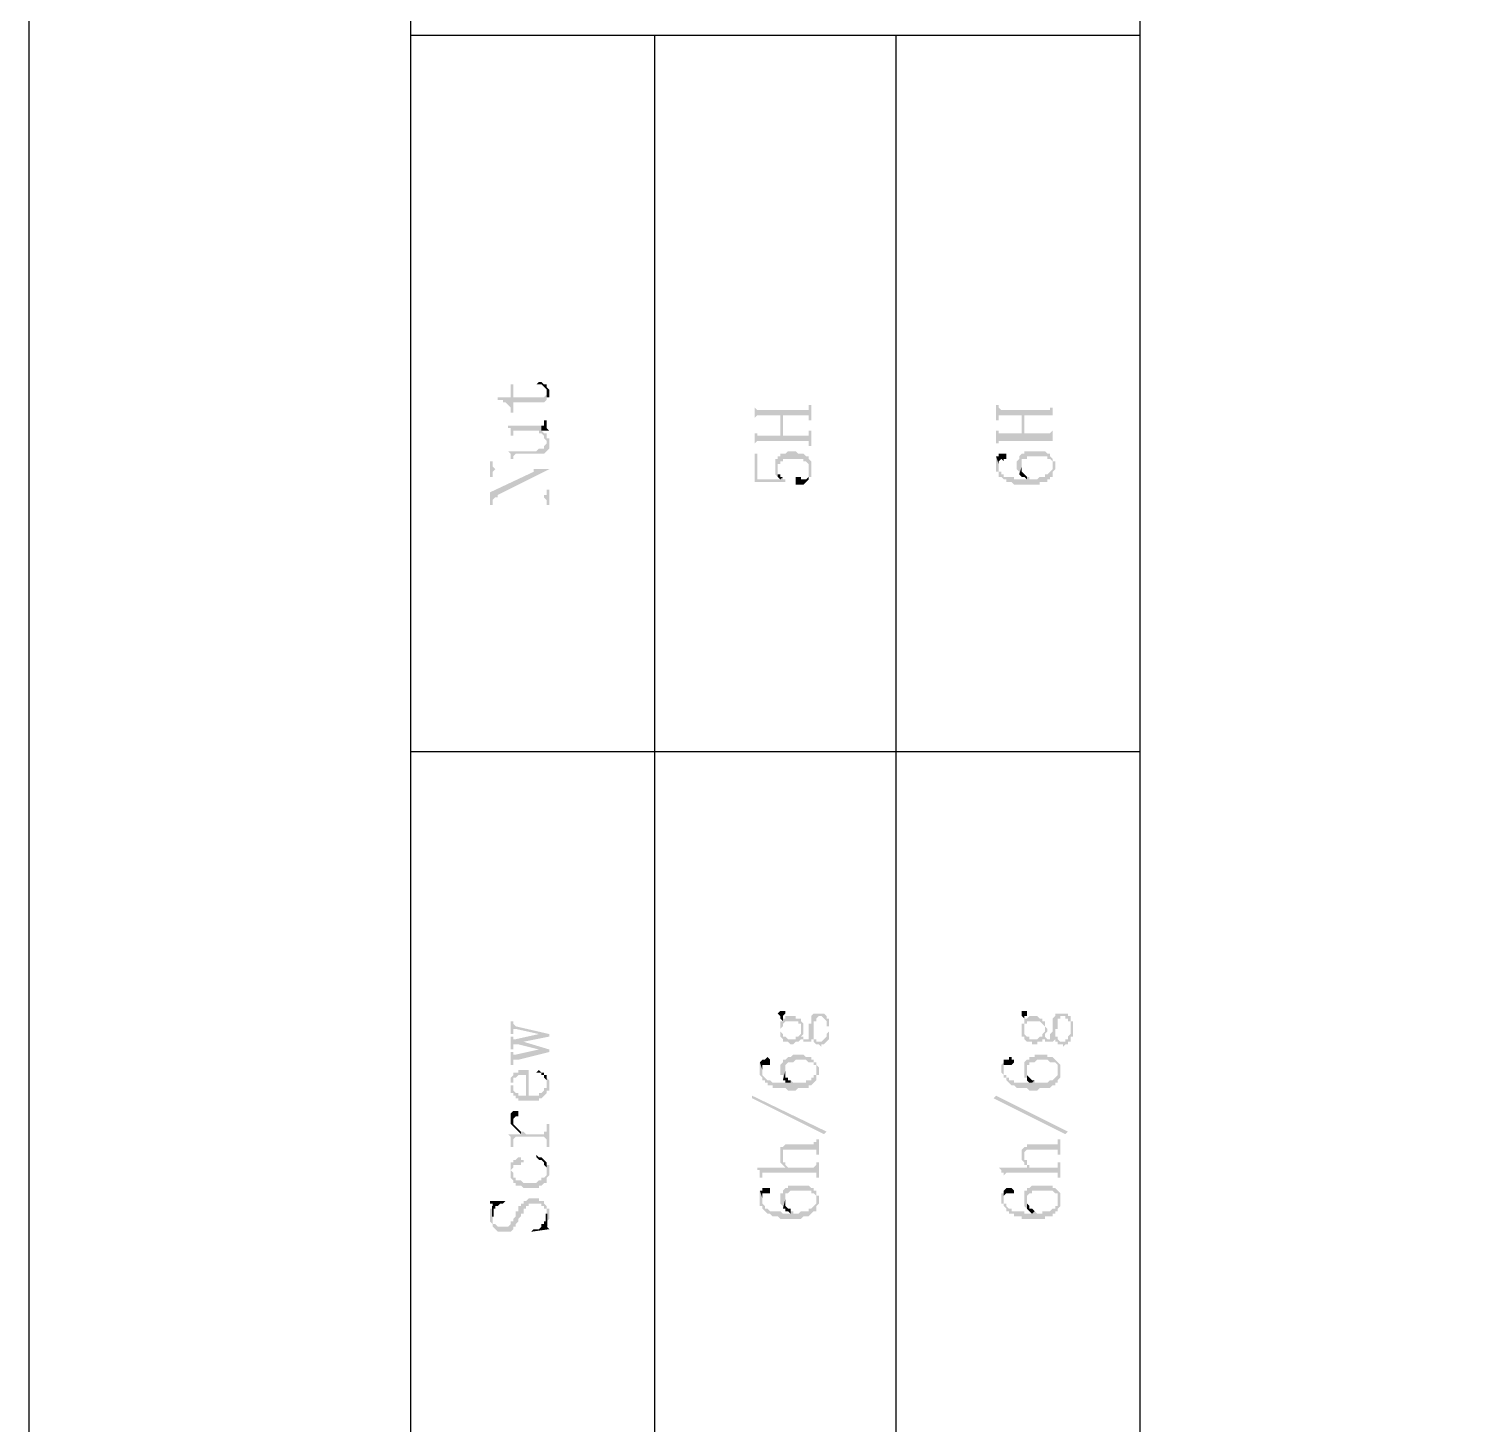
# Model space of a CAD drawing. Header units: millimetres. Extents: x 1233 to 2351, y 1180 to 1535.
# Drawn here: x 1931.4 to 1956.73, y 1398.78 to 1423.31 of the extents above; entities that cross this region are included whole.
import ezdxf

# ---------------------------------------------------------------- set-up
doc = ezdxf.new("R2010")
doc.units = ezdxf.units.MM

msp = doc.modelspace()

# ---------------------------------------------------------------- hatches: boundary and pattern name
at = {"transparency": 33554559}
for points in [[(1939.6391, 1416.831), (1939.6391, 1416.78587), (1939.72937, 1416.78587), (1939.72937, 1416.74074), (1939.7745, 1416.74074), (1939.81963, 1416.69561), (1939.81963, 1416.69561), (1939.86476, 1416.65048), (1939.86476, 1416.56021), (1939.9099, 1416.56021), (1939.9099, 1416.74074), (1940.45148, 1416.74074), (1940.49661, 1416.78587), (1940.49661, 1416.92127), (1940.49661, 1416.87614), (1940.49661, 1416.87614), (1940.45148, 1416.831), (1939.9099, 1416.831), (1939.9099, 1417.05667), (1939.86476, 1417.05667), (1939.86476, 1416.831)], [(1940.31609, 1417.05667), (1940.40635, 1417.05667), (1940.45148, 1417.01153), (1940.45148, 1417.01153), (1940.49661, 1416.9664), (1940.49661, 1416.78587), (1940.49661, 1416.831), (1940.54175, 1416.831), (1940.54175, 1416.92127), (1940.54175, 1416.9664), (1940.49661, 1417.01153), (1940.49661, 1417.05667), (1940.45148, 1417.05667), (1940.40635, 1417.1018), (1940.36122, 1417.1018)], [(1944.15232, 1416.69561), (1944.15232, 1416.42482), (1944.15232, 1416.46995), (1944.15232, 1416.46995), (1944.19745, 1416.51508), (1944.60364, 1416.51508), (1944.60364, 1416.15402), (1944.64877, 1416.51508), (1945.1001, 1416.51508), (1945.1001, 1416.46995), (1945.1001, 1416.42482), (1945.14523, 1416.42482), (1945.14523, 1416.69561), (1945.1001, 1416.69561), (1945.1001, 1416.65048), (1945.1001, 1416.60534), (1944.19745, 1416.60534), (1944.15232, 1416.65048)], [(1948.39474, 1416.69561), (1948.39474, 1416.42482), (1948.43988, 1416.42482), (1948.43988, 1416.51508), (1948.84607, 1416.51508), (1948.84607, 1416.19915), (1948.8912, 1416.51508), (1949.38765, 1416.51508), (1949.38765, 1416.42482), (1949.38765, 1416.69561), (1949.38765, 1416.65048), (1949.34252, 1416.65048), (1949.34252, 1416.60534), (1948.48501, 1416.60534), (1948.43988, 1416.65048), (1948.43988, 1416.69561), (1948.43988, 1416.69561)], [(1939.81963, 1416.33455), (1939.81963, 1416.28942), (1939.86476, 1416.28942), (1939.86476, 1416.24429), (1939.86476, 1416.15402), (1939.9099, 1416.15402), (1939.9099, 1416.19915), (1939.9099, 1416.24429), (1940.36122, 1416.24429), (1940.36122, 1416.19915), (1940.40635, 1416.19915), (1940.45148, 1416.15402), (1940.45148, 1416.10889), (1940.45148, 1416.10889), (1940.49661, 1416.06376), (1940.49661, 1416.01863), (1940.49661, 1416.19915), (1940.45148, 1416.19915), (1940.40635, 1416.24429), (1940.40635, 1416.33455)], [(1940.40635, 1416.33455), (1940.40635, 1416.24429), (1940.54175, 1416.24429), (1940.49661, 1416.28942), (1940.49661, 1416.33455), (1940.49661, 1416.42482), (1940.45148, 1416.42482), (1940.45148, 1416.37968), (1940.45148, 1416.33455), (1940.45148, 1416.33455)], [(1944.15232, 1416.24429), (1944.15232, 1415.97349), (1944.15232, 1416.01863), (1944.15232, 1416.01863), (1944.19745, 1416.06376), (1945.1001, 1416.06376), (1945.1001, 1415.97349), (1945.14523, 1415.97349), (1945.14523, 1416.24429), (1945.1001, 1416.24429), (1945.1001, 1416.19915), (1945.1001, 1416.15402), (1944.64877, 1416.15402), (1944.64877, 1416.51508), (1944.60364, 1416.15402), (1944.19745, 1416.15402), (1944.19745, 1416.19915), (1944.15232, 1416.19915), (1944.15232, 1416.24429)], [(1948.39474, 1416.24429), (1948.39474, 1416.01863), (1948.43988, 1416.01863), (1948.43988, 1416.06376), (1949.38765, 1416.06376), (1949.38765, 1416.01863), (1949.38765, 1416.24429), (1949.38765, 1416.24429), (1949.34252, 1416.19915), (1948.8912, 1416.19915), (1948.8912, 1416.51508), (1948.84607, 1416.19915), (1948.43988, 1416.19915), (1948.43988, 1416.24429), (1948.43988, 1416.24429)], [(1939.81963, 1415.88323), (1939.81963, 1415.88323), (1939.86476, 1415.8381), (1939.86476, 1415.79296), (1939.86476, 1415.74783), (1939.9099, 1415.74783), (1939.9099, 1415.79296), (1939.9099, 1415.79296), (1939.95503, 1415.8381), (1940.45148, 1415.8381), (1940.49661, 1415.88323), (1940.49661, 1415.88323), (1940.54175, 1415.92836), (1940.54175, 1416.01863), (1940.54175, 1416.10889), (1940.49661, 1416.10889), (1940.49661, 1416.15402), (1940.49661, 1416.19915), (1940.49661, 1416.01863), (1940.49661, 1416.01863), (1940.45148, 1415.97349), (1940.45148, 1415.92836), (1940.36122, 1415.92836), (1940.31609, 1415.88323)], [(1944.15232, 1415.8381), (1944.15232, 1415.34164), (1944.69391, 1415.34164), (1944.69391, 1415.38678), (1944.64877, 1415.38678), (1944.64877, 1415.43191), (1944.60364, 1415.38678), (1944.19745, 1415.38678), (1944.19745, 1415.8381)], [(1944.51338, 1415.61244), (1944.51338, 1415.5673), (1944.51338, 1415.47704), (1944.51338, 1415.47704), (1944.55851, 1415.43191), (1944.55851, 1415.61244), (1944.55851, 1415.65757), (1944.60364, 1415.65757), (1944.60364, 1415.7027), (1944.64877, 1415.7027), (1944.64877, 1415.74783), (1945.00983, 1415.74783), (1945.00983, 1415.7027), (1945.05496, 1415.7027), (1945.1001, 1415.65757), (1945.1001, 1415.61244), (1945.1001, 1415.43191), (1945.14523, 1415.43191), (1945.14523, 1415.52217), (1945.14523, 1415.61244), (1945.14523, 1415.7027), (1945.14523, 1415.7027), (1945.1001, 1415.74783), (1945.1001, 1415.79296), (1945.05496, 1415.79296), (1945.00983, 1415.8381), (1944.91957, 1415.8381), (1944.87444, 1415.88323), (1944.73904, 1415.88323), (1944.69391, 1415.8381), (1944.60364, 1415.8381), (1944.60364, 1415.79296), (1944.55851, 1415.79296), (1944.55851, 1415.74783), (1944.51338, 1415.74783), (1944.51338, 1415.65757), (1944.51338, 1415.65757)], [(1948.39474, 1415.79296), (1948.43988, 1415.65757), (1948.43988, 1415.7027), (1948.43988, 1415.7027), (1948.48501, 1415.74783), (1948.48501, 1415.74783), (1948.53014, 1415.7027), (1948.53014, 1415.74783), (1948.57527, 1415.74783), (1948.57527, 1415.79296), (1948.57527, 1415.8381), (1948.43988, 1415.8381), (1948.43988, 1415.79296)], [(1948.39474, 1415.65757), (1948.39474, 1415.5673), (1948.39474, 1415.52217), (1948.43988, 1415.52217), (1948.43988, 1415.43191), (1948.48501, 1415.43191), (1948.53014, 1415.38678), (1948.57527, 1415.38678), (1948.57527, 1415.34164), (1948.66554, 1415.34164), (1948.71067, 1415.29651), (1949.16199, 1415.29651), (1949.16199, 1415.34164), (1949.29739, 1415.34164), (1949.29739, 1415.38678), (1949.34252, 1415.38678), (1949.34252, 1415.43191), (1949.38765, 1415.43191), (1949.38765, 1415.61244), (1949.38765, 1415.5673), (1949.38765, 1415.5673), (1949.34252, 1415.52217), (1949.34252, 1415.52217), (1949.29739, 1415.47704), (1949.25226, 1415.47704), (1949.25226, 1415.43191), (1949.16199, 1415.43191), (1949.11686, 1415.38678), (1948.98146, 1415.38678), (1948.98146, 1415.43191), (1948.93633, 1415.43191), (1948.93633, 1415.38678), (1948.71067, 1415.38678), (1948.71067, 1415.43191), (1948.53014, 1415.43191), (1948.53014, 1415.47704), (1948.48501, 1415.47704), (1948.48501, 1415.52217), (1948.43988, 1415.52217), (1948.43988, 1415.61244), (1948.43988, 1415.65757), (1948.39474, 1415.79296), (1948.39474, 1415.7027), (1948.39474, 1415.7027)], [(1948.7558, 1415.61244), (1948.7558, 1415.5673), (1948.7558, 1415.5673), (1948.80093, 1415.52217), (1948.80093, 1415.47704), (1948.80093, 1415.47704), (1948.84607, 1415.61244), (1948.84607, 1415.65757), (1948.84607, 1415.74783), (1948.93633, 1415.74783), (1948.93633, 1415.79296), (1949.29739, 1415.79296), (1949.29739, 1415.74783), (1949.34252, 1415.74783), (1949.38765, 1415.7027), (1949.38765, 1415.65757), (1949.38765, 1415.47704), (1949.38765, 1415.52217), (1949.43278, 1415.5673), (1949.43278, 1415.61244), (1949.43278, 1415.7027), (1949.38765, 1415.7027), (1949.38765, 1415.74783), (1949.38765, 1415.74783), (1949.34252, 1415.79296), (1949.34252, 1415.8381), (1949.29739, 1415.8381), (1949.25226, 1415.88323), (1948.8912, 1415.88323), (1948.8912, 1415.8381), (1948.84607, 1415.8381), (1948.80093, 1415.79296), (1948.80093, 1415.74783), (1948.7558, 1415.7027), (1948.7558, 1415.65757)], [(1939.50371, 1415.7027), (1939.50371, 1415.43191), (1939.54884, 1415.43191), (1939.54884, 1415.52217), (1939.54884, 1415.52217), (1939.59397, 1415.5673), (1940.27095, 1415.5673), (1940.27095, 1415.52217), (1940.54175, 1415.5673), (1939.59397, 1415.5673), (1939.54884, 1415.61244), (1939.54884, 1415.7027)], [(1939.50371, 1415.16111), (1939.50371, 1414.93545), (1939.54884, 1414.93545), (1939.54884, 1415.02572), (1939.54884, 1415.02572), (1939.59397, 1415.07085), (1939.6391, 1415.11598), (1940.54175, 1415.5673), (1940.27095, 1415.52217)], [(1944.55851, 1415.43191), (1944.55851, 1415.43191), (1944.60364, 1415.38678), (1944.60364, 1415.38678), (1944.64877, 1415.43191), (1944.60364, 1415.43191), (1944.60364, 1415.47704), (1944.55851, 1415.47704), (1944.55851, 1415.5673), (1944.55851, 1415.5673)], [(1944.87444, 1415.34164), (1944.87444, 1415.29651), (1945.00983, 1415.29651), (1945.05496, 1415.34164), (1945.05496, 1415.34164), (1945.1001, 1415.38678), (1945.1001, 1415.5673), (1945.1001, 1415.52217), (1945.1001, 1415.43191), (1945.1001, 1415.43191), (1945.05496, 1415.38678), (1944.9647, 1415.38678), (1944.9647, 1415.43191), (1944.87444, 1415.43191), (1944.87444, 1415.38678)], [(1948.80093, 1415.47704), (1948.84607, 1415.43191), (1948.8912, 1415.43191), (1948.93633, 1415.38678), (1948.93633, 1415.43191), (1948.93633, 1415.43191), (1948.8912, 1415.47704), (1948.8912, 1415.47704), (1948.84607, 1415.52217), (1948.84607, 1415.61244), (1948.84607, 1415.61244)], [(1939.59397, 1415.07085), (1940.45148, 1415.07085), (1940.49661, 1415.02572), (1940.49661, 1414.93545), (1940.54175, 1414.93545), (1940.54175, 1415.20625), (1940.49661, 1415.20625), (1940.49661, 1415.11598), (1940.45148, 1415.11598), (1940.45148, 1415.07085), (1939.6391, 1415.07085), (1939.6391, 1415.11598)], [(1944.55851, 1405.99928), (1944.55851, 1405.99928), (1944.60364, 1405.95415), (1944.60364, 1405.90902), (1944.64877, 1405.86389), (1944.64877, 1405.95415), (1944.64877, 1405.95415), (1944.69391, 1405.99928), (1944.69391, 1406.04442), (1944.60364, 1406.04442)], [(1944.60364, 1405.59309), (1944.64877, 1405.54796), (1944.64877, 1405.50283), (1944.73904, 1405.50283), (1944.78417, 1405.4577), (1944.8293, 1405.4577), (1944.87444, 1405.50283), (1944.91957, 1405.50283), (1944.9647, 1405.54796), (1945.00983, 1405.54796), (1945.00983, 1405.50283), (1945.14523, 1405.50283), (1945.14523, 1405.54796), (1945.19036, 1405.54796), (1945.19036, 1405.50283), (1945.19036, 1405.50283), (1945.23549, 1405.4577), (1945.28062, 1405.4577), (1945.32576, 1405.41256), (1945.32576, 1405.4577), (1945.37089, 1405.4577), (1945.41602, 1405.50283), (1945.41602, 1405.50283), (1945.46115, 1405.54796), (1945.46115, 1405.59309), (1945.46115, 1405.72849), (1945.46115, 1405.77362), (1945.46115, 1405.86389), (1945.46115, 1405.90902), (1945.46115, 1405.72849), (1945.46115, 1405.68336), (1945.41602, 1405.63823), (1945.41602, 1405.59309), (1945.41602, 1405.59309), (1945.37089, 1405.54796), (1945.37089, 1405.54796), (1945.32576, 1405.50283), (1945.23549, 1405.50283), (1945.23549, 1405.54796), (1945.19036, 1405.54796), (1945.19036, 1405.59309), (1945.19036, 1405.99928), (1945.14523, 1405.95415), (1945.14523, 1405.86389), (1945.14523, 1405.81875), (1945.1001, 1405.81875), (1945.1001, 1405.72849), (1945.1001, 1405.68336), (1945.1001, 1405.59309), (1945.1001, 1405.54796), (1945.00983, 1405.54796), (1945.00983, 1405.59309), (1944.9647, 1405.59309), (1944.9647, 1405.72849), (1944.9647, 1405.68336), (1944.9647, 1405.63823), (1944.9647, 1405.63823), (1944.91957, 1405.59309), (1944.87444, 1405.59309), (1944.87444, 1405.54796), (1944.73904, 1405.54796), (1944.69391, 1405.59309), (1944.64877, 1405.59309), (1944.64877, 1405.63823), (1944.64877, 1405.63823), (1944.60364, 1405.68336), (1944.60364, 1405.72849)], [(1944.60364, 1405.72849), (1944.60364, 1405.68336), (1944.60364, 1405.59309), (1944.60364, 1405.72849), (1944.60364, 1405.72849), (1944.64877, 1405.77362), (1944.64877, 1405.81875), (1944.64877, 1405.81875), (1944.69391, 1405.86389), (1944.91957, 1405.86389), (1944.91957, 1405.81875), (1944.9647, 1405.81875), (1944.9647, 1405.72849), (1944.9647, 1405.59309), (1945.00983, 1405.63823), (1945.00983, 1405.72849), (1945.00983, 1405.81875), (1945.00983, 1405.81875), (1944.9647, 1405.86389), (1944.9647, 1405.90902), (1944.87444, 1405.90902), (1944.87444, 1405.95415), (1944.69391, 1405.95415), (1944.69391, 1405.90902), (1944.64877, 1405.90902), (1944.64877, 1405.95415), (1944.64877, 1405.86389), (1944.60364, 1405.86389), (1944.60364, 1405.81875)], [(1945.19036, 1405.99928), (1945.19036, 1405.59309), (1945.19036, 1405.63823), (1945.19036, 1405.72849), (1945.19036, 1405.77362), (1945.19036, 1405.86389), (1945.23549, 1405.86389), (1945.23549, 1405.90902), (1945.23549, 1405.90902), (1945.28062, 1405.95415), (1945.32576, 1405.95415), (1945.37089, 1405.90902), (1945.37089, 1405.90902), (1945.41602, 1405.86389), (1945.41602, 1405.77362), (1945.46115, 1405.77362), (1945.46115, 1405.72849), (1945.46115, 1405.90902), (1945.41602, 1405.90902), (1945.41602, 1405.95415), (1945.41602, 1405.95415), (1945.37089, 1405.99928)], [(1948.84607, 1405.99928), (1948.84607, 1405.95415), (1948.84607, 1405.95415), (1948.8912, 1405.90902), (1948.8912, 1405.86389), (1948.8912, 1405.95415), (1948.93633, 1405.95415), (1948.93633, 1405.99928), (1948.93633, 1406.04442), (1948.84607, 1406.04442)], [(1948.84607, 1405.72849), (1948.84607, 1405.68336), (1948.84607, 1405.59309), (1948.8912, 1405.59309), (1948.8912, 1405.72849), (1948.8912, 1405.81875), (1948.93633, 1405.81875), (1948.93633, 1405.86389), (1949.16199, 1405.86389), (1949.20712, 1405.81875), (1949.20712, 1405.81875), (1949.25226, 1405.77362), (1949.25226, 1405.72849), (1949.25226, 1405.59309), (1949.25226, 1405.63823), (1949.25226, 1405.63823), (1949.29739, 1405.68336), (1949.29739, 1405.72849), (1949.29739, 1405.72849), (1949.25226, 1405.77362), (1949.25226, 1405.81875), (1949.25226, 1405.86389), (1949.20712, 1405.86389), (1949.20712, 1405.90902), (1949.16199, 1405.90902), (1949.11686, 1405.95415), (1948.98146, 1405.95415), (1948.93633, 1405.90902), (1948.8912, 1405.90902), (1948.8912, 1405.95415), (1948.8912, 1405.86389), (1948.8912, 1405.81875), (1948.84607, 1405.81875)], [(1948.8912, 1405.59309), (1948.8912, 1405.54796), (1948.8912, 1405.54796), (1948.93633, 1405.50283), (1949.0266, 1405.50283), (1949.0266, 1405.4577), (1949.11686, 1405.4577), (1949.11686, 1405.50283), (1949.20712, 1405.50283), (1949.20712, 1405.54796), (1949.25226, 1405.54796), (1949.25226, 1405.50283), (1949.38765, 1405.50283), (1949.43278, 1405.54796), (1949.43278, 1405.50283), (1949.47792, 1405.50283), (1949.47792, 1405.4577), (1949.56818, 1405.4577), (1949.56818, 1405.41256), (1949.61331, 1405.4577), (1949.65845, 1405.4577), (1949.65845, 1405.50283), (1949.70358, 1405.50283), (1949.70358, 1405.54796), (1949.70358, 1405.59309), (1949.74871, 1405.59309), (1949.74871, 1405.72849), (1949.74871, 1405.77362), (1949.74871, 1405.86389), (1949.70358, 1405.86389), (1949.70358, 1405.90902), (1949.70358, 1405.72849), (1949.70358, 1405.63823), (1949.70358, 1405.63823), (1949.65845, 1405.59309), (1949.65845, 1405.54796), (1949.61331, 1405.54796), (1949.61331, 1405.50283), (1949.52305, 1405.50283), (1949.47792, 1405.54796), (1949.47792, 1405.59309), (1949.43278, 1405.59309), (1949.43278, 1405.99928), (1949.43278, 1405.95415), (1949.43278, 1405.95415), (1949.38765, 1405.90902), (1949.38765, 1405.86389), (1949.38765, 1405.81875), (1949.38765, 1405.72849), (1949.38765, 1405.68336), (1949.38765, 1405.68336), (1949.34252, 1405.63823), (1949.34252, 1405.59309), (1949.34252, 1405.54796), (1949.29739, 1405.54796), (1949.25226, 1405.59309), (1949.25226, 1405.72849), (1949.25226, 1405.68336), (1949.25226, 1405.68336), (1949.20712, 1405.63823), (1949.20712, 1405.59309), (1949.16199, 1405.59309), (1949.11686, 1405.54796), (1948.98146, 1405.54796), (1948.98146, 1405.59309), (1948.93633, 1405.59309), (1948.8912, 1405.63823), (1948.8912, 1405.72849)], [(1949.43278, 1405.99928), (1949.43278, 1405.59309), (1949.43278, 1405.63823), (1949.43278, 1405.72849), (1949.47792, 1405.72849), (1949.47792, 1405.77362), (1949.47792, 1405.86389), (1949.47792, 1405.90902), (1949.52305, 1405.90902), (1949.52305, 1405.95415), (1949.61331, 1405.95415), (1949.61331, 1405.90902), (1949.65845, 1405.90902), (1949.65845, 1405.86389), (1949.70358, 1405.86389), (1949.70358, 1405.77362), (1949.70358, 1405.72849), (1949.70358, 1405.90902), (1949.70358, 1405.95415), (1949.65845, 1405.95415), (1949.65845, 1405.99928), (1949.47792, 1405.99928)], [(1939.86476, 1405.86389), (1939.86476, 1405.63823), (1939.9099, 1405.63823), (1939.9099, 1405.68336), (1939.9099, 1405.72849), (1939.95503, 1405.72849), (1940.36122, 1405.63823), (1940.36122, 1405.63823), (1940.54175, 1405.59309), (1940.54175, 1405.63823), (1939.95503, 1405.77362), (1939.95503, 1405.77362), (1939.9099, 1405.81875), (1939.9099, 1405.86389)], [(1939.86476, 1405.59309), (1939.86476, 1405.36743), (1939.9099, 1405.36743), (1939.9099, 1405.41256), (1939.9099, 1405.4577), (1940.00016, 1405.4577), (1940.09042, 1405.50283), (1940.54175, 1405.59309), (1940.36122, 1405.63823), (1939.95503, 1405.54796), (1939.9099, 1405.54796), (1939.9099, 1405.59309), (1939.9099, 1405.59309)], [(1940.00016, 1405.4577), (1940.36122, 1405.36743), (1940.36122, 1405.36743), (1940.54175, 1405.3223), (1940.54175, 1405.36743), (1940.09042, 1405.50283)], [(1939.86476, 1405.3223), (1939.86476, 1405.09664), (1939.9099, 1405.09664), (1939.9099, 1405.14177), (1939.9099, 1405.1869), (1940.00016, 1405.1869), (1940.54175, 1405.3223), (1940.36122, 1405.36743), (1939.95503, 1405.27717), (1939.9099, 1405.27717), (1939.9099, 1405.3223), (1939.9099, 1405.3223)], [(1944.24258, 1405.14177), (1944.28772, 1405.00638), (1944.28772, 1405.05151), (1944.28772, 1405.09664), (1944.42311, 1405.09664), (1944.42311, 1405.14177), (1944.42311, 1405.1869), (1944.42311, 1405.1869), (1944.37798, 1405.23204), (1944.37798, 1405.23204), (1944.33285, 1405.1869), (1944.28772, 1405.1869)], [(1944.60364, 1405.00638), (1944.60364, 1404.91611), (1944.64877, 1404.91611), (1944.64877, 1404.87098), (1944.64877, 1404.82585), (1944.69391, 1405.00638), (1944.69391, 1405.09664), (1944.69391, 1405.09664), (1944.73904, 1405.14177), (1944.8293, 1405.14177), (1944.87444, 1405.1869), (1945.05496, 1405.1869), (1945.1001, 1405.14177), (1945.19036, 1405.14177), (1945.19036, 1405.09664), (1945.23549, 1405.09664), (1945.23549, 1405.00638), (1945.23549, 1404.82585), (1945.23549, 1404.91611), (1945.28062, 1404.91611), (1945.28062, 1405.00638), (1945.28062, 1405.05151), (1945.28062, 1405.05151), (1945.23549, 1405.09664), (1945.23549, 1405.14177), (1945.19036, 1405.14177), (1945.19036, 1405.1869), (1945.14523, 1405.1869), (1945.14523, 1405.23204), (1945.05496, 1405.23204), (1945.00983, 1405.27717), (1944.8293, 1405.27717), (1944.78417, 1405.23204), (1944.73904, 1405.23204), (1944.69391, 1405.1869), (1944.64877, 1405.1869), (1944.64877, 1405.14177), (1944.64877, 1405.14177), (1944.60364, 1405.09664), (1944.60364, 1405.05151), (1944.60364, 1405.05151)], [(1948.53014, 1405.14177), (1948.53014, 1405.00638), (1948.53014, 1405.05151), (1948.53014, 1405.09664), (1948.66554, 1405.09664), (1948.71067, 1405.14177), (1948.71067, 1405.1869), (1948.66554, 1405.1869), (1948.66554, 1405.23204), (1948.62041, 1405.23204), (1948.62041, 1405.1869), (1948.53014, 1405.1869)], [(1948.8912, 1405.00638), (1948.8912, 1404.91611), (1948.8912, 1404.87098), (1948.93633, 1404.87098), (1948.93633, 1404.82585), (1948.93633, 1405.00638), (1948.93633, 1405.09664), (1948.98146, 1405.09664), (1948.98146, 1405.14177), (1949.07173, 1405.14177), (1949.11686, 1405.1869), (1949.29739, 1405.1869), (1949.34252, 1405.14177), (1949.43278, 1405.14177), (1949.47792, 1405.09664), (1949.47792, 1405.00638), (1949.47792, 1404.82585), (1949.52305, 1404.87098), (1949.52305, 1404.91611), (1949.52305, 1405.00638), (1949.52305, 1405.05151), (1949.52305, 1405.09664), (1949.52305, 1405.09664), (1949.47792, 1405.14177), (1949.47792, 1405.14177), (1949.43278, 1405.1869), (1949.43278, 1405.1869), (1949.38765, 1405.23204), (1949.29739, 1405.23204), (1949.29739, 1405.27717), (1949.07173, 1405.27717), (1949.07173, 1405.23204), (1948.98146, 1405.23204), (1948.98146, 1405.1869), (1948.93633, 1405.1869), (1948.8912, 1405.14177), (1948.8912, 1405.05151), (1948.8912, 1405.05151)], [(1939.86476, 1404.87098), (1939.86476, 1404.73558), (1939.86476, 1404.78071), (1939.9099, 1404.78071), (1939.9099, 1404.82585), (1939.9099, 1404.87098), (1939.95503, 1404.87098), (1940.00016, 1404.91611), (1940.13556, 1404.91611), (1940.13556, 1404.55505), (1940.18069, 1404.46479), (1940.36122, 1404.46479), (1940.36122, 1404.50992), (1940.40635, 1404.50992), (1940.45148, 1404.55505), (1940.45148, 1404.55505), (1940.49661, 1404.60019), (1940.49661, 1404.64532), (1940.54175, 1404.64532), (1940.54175, 1404.73558), (1940.54175, 1404.78071), (1940.54175, 1404.82585), (1940.49661, 1404.87098), (1940.49661, 1404.91611), (1940.49661, 1404.78071), (1940.49661, 1404.69045), (1940.45148, 1404.69045), (1940.45148, 1404.64532), (1940.45148, 1404.64532), (1940.40635, 1404.60019), (1940.36122, 1404.60019), (1940.36122, 1404.55505), (1940.18069, 1404.55505), (1940.18069, 1405.00638), (1940.00016, 1405.00638), (1940.00016, 1404.96124), (1939.9099, 1404.96124), (1939.9099, 1404.91611), (1939.9099, 1404.91611)], [(1940.31609, 1404.96124), (1940.40635, 1404.96124), (1940.40635, 1404.91611), (1940.45148, 1404.91611), (1940.45148, 1404.87098), (1940.45148, 1404.87098), (1940.49661, 1404.82585), (1940.49661, 1404.78071), (1940.49661, 1404.91611), (1940.45148, 1404.91611), (1940.45148, 1404.96124), (1940.40635, 1404.96124), (1940.36122, 1405.00638), (1940.36122, 1405.00638)], [(1944.24258, 1405.05151), (1944.24258, 1404.96124), (1944.24258, 1404.91611), (1944.24258, 1404.91611), (1944.28772, 1404.87098), (1944.28772, 1404.82585), (1944.33285, 1404.82585), (1944.33285, 1404.78071), (1944.37798, 1404.78071), (1944.37798, 1404.73558), (1944.46825, 1404.73558), (1944.46825, 1404.69045), (1944.69391, 1404.69045), (1944.73904, 1404.64532), (1944.87444, 1404.64532), (1944.91957, 1404.69045), (1945.1001, 1404.69045), (1945.1001, 1404.73558), (1945.14523, 1404.73558), (1945.19036, 1404.78071), (1945.19036, 1404.78071), (1945.23549, 1404.82585), (1945.23549, 1405.00638), (1945.23549, 1404.96124), (1945.23549, 1404.91611), (1945.19036, 1404.91611), (1945.19036, 1404.87098), (1945.14523, 1404.87098), (1945.14523, 1404.82585), (1945.05496, 1404.82585), (1945.05496, 1404.78071), (1944.8293, 1404.78071), (1944.78417, 1404.82585), (1944.78417, 1404.78071), (1944.46825, 1404.78071), (1944.42311, 1404.82585), (1944.37798, 1404.82585), (1944.33285, 1404.87098), (1944.33285, 1404.87098), (1944.28772, 1404.91611), (1944.28772, 1405.00638), (1944.28772, 1405.00638), (1944.24258, 1405.14177)], [(1944.64877, 1404.82585), (1944.69391, 1404.82585), (1944.69391, 1404.78071), (1944.78417, 1404.78071), (1944.78417, 1404.82585), (1944.73904, 1404.82585), (1944.73904, 1404.87098), (1944.69391, 1404.87098), (1944.69391, 1404.96124), (1944.69391, 1405.00638)], [(1948.48501, 1405.05151), (1948.48501, 1404.96124), (1948.48501, 1404.96124), (1948.53014, 1404.91611), (1948.53014, 1404.87098), (1948.57527, 1404.87098), (1948.57527, 1404.82585), (1948.57527, 1404.82585), (1948.62041, 1404.78071), (1948.62041, 1404.78071), (1948.66554, 1404.73558), (1948.71067, 1404.73558), (1948.7558, 1404.69045), (1948.93633, 1404.69045), (1948.98146, 1404.64532), (1949.11686, 1404.64532), (1949.16199, 1404.69045), (1949.34252, 1404.69045), (1949.38765, 1404.73558), (1949.43278, 1404.73558), (1949.43278, 1404.78071), (1949.47792, 1404.78071), (1949.47792, 1404.82585), (1949.47792, 1405.00638), (1949.47792, 1404.96124), (1949.47792, 1404.91611), (1949.47792, 1404.91611), (1949.43278, 1404.87098), (1949.43278, 1404.87098), (1949.38765, 1404.82585), (1949.34252, 1404.82585), (1949.29739, 1404.78071), (1949.07173, 1404.78071), (1949.07173, 1404.82585), (1949.0266, 1404.78071), (1948.71067, 1404.78071), (1948.71067, 1404.82585), (1948.62041, 1404.82585), (1948.62041, 1404.87098), (1948.57527, 1404.87098), (1948.57527, 1404.91611), (1948.53014, 1404.91611), (1948.53014, 1405.00638), (1948.53014, 1405.14177), (1948.53014, 1405.14177), (1948.48501, 1405.09664)], [(1948.93633, 1404.82585), (1948.93633, 1404.82585), (1948.98146, 1404.78071), (1949.0266, 1404.78071), (1949.07173, 1404.82585), (1949.0266, 1404.82585), (1948.98146, 1404.87098), (1948.98146, 1404.87098), (1948.93633, 1404.91611), (1948.93633, 1404.96124), (1948.93633, 1405.00638)], [(1939.86476, 1404.73558), (1939.86476, 1404.64532), (1939.86476, 1404.60019), (1939.9099, 1404.60019), (1939.9099, 1404.55505), (1939.95503, 1404.55505), (1939.95503, 1404.50992), (1940.00016, 1404.50992), (1940.00016, 1404.46479), (1940.18069, 1404.46479), (1940.13556, 1404.55505), (1940.00016, 1404.55505), (1940.00016, 1404.60019), (1939.95503, 1404.60019), (1939.9099, 1404.64532), (1939.9099, 1404.73558), (1939.86476, 1404.73558), (1939.86476, 1404.87098), (1939.86476, 1404.82585), (1939.86476, 1404.78071)], [(1945.41602, 1403.9232), (1945.37089, 1403.87807), (1944.10719, 1404.50992), (1944.10719, 1404.55505)], [(1949.65845, 1403.9232), (1949.61331, 1403.87807), (1948.34961, 1404.50992), (1948.39474, 1404.55505)], [(1939.86476, 1404.14886), (1939.86476, 1404.10373), (1939.86476, 1404.0586), (1939.9099, 1404.01347), (1939.9099, 1404.14886), (1939.9099, 1404.14886), (1939.95503, 1404.194), (1940.00016, 1404.194), (1940.00016, 1404.23913), (1940.00016, 1404.28426), (1939.9099, 1404.28426), (1939.86476, 1404.23913), (1939.86476, 1404.194)], [(1939.9099, 1404.01347), (1939.9099, 1404.01347), (1939.95503, 1403.96834), (1939.95503, 1403.96834), (1940.00016, 1403.9232), (1940.00016, 1403.9232), (1940.04529, 1403.87807), (1940.04529, 1403.9232), (1940.04529, 1403.9232), (1940.00016, 1403.96834), (1940.00016, 1403.96834), (1939.95503, 1404.01347), (1939.95503, 1404.01347), (1939.9099, 1404.0586), (1939.9099, 1404.10373), (1939.9099, 1404.14886)], [(1939.81963, 1403.87807), (1939.81963, 1403.87807), (1939.86476, 1403.83294), (1939.86476, 1403.78781), (1939.86476, 1403.69754), (1939.86476, 1403.65241), (1939.9099, 1403.65241), (1939.9099, 1403.78781), (1939.9099, 1403.78781), (1939.95503, 1403.83294), (1940.45148, 1403.83294), (1940.49661, 1403.78781), (1940.49661, 1403.65241), (1940.54175, 1403.65241), (1940.54175, 1404.0586), (1940.49661, 1404.0586), (1940.49661, 1403.9232), (1940.45148, 1403.9232), (1940.45148, 1403.87807), (1940.13556, 1403.87807), (1940.09042, 1403.9232), (1940.04529, 1403.9232), (1940.04529, 1403.87807)], [(1944.60364, 1403.51701), (1944.60364, 1403.47188), (1944.60364, 1403.38162), (1944.60364, 1403.38162), (1944.64877, 1403.33649), (1944.64877, 1403.33649), (1944.69391, 1403.29135), (1944.69391, 1403.33649), (1944.69391, 1403.38162), (1944.64877, 1403.38162), (1944.64877, 1403.42675), (1944.64877, 1403.65241), (1944.60364, 1403.65241), (1944.60364, 1403.60728), (1944.60364, 1403.56215)], [(1944.64877, 1403.65241), (1944.64877, 1403.51701), (1944.64877, 1403.56215), (1944.64877, 1403.60728), (1945.23549, 1403.60728), (1945.23549, 1403.51701), (1945.28062, 1403.51701), (1945.28062, 1403.78781), (1945.23549, 1403.78781), (1945.23549, 1403.74267), (1945.19036, 1403.74267), (1945.19036, 1403.69754), (1944.69391, 1403.69754)], [(1948.84607, 1403.51701), (1948.84607, 1403.47188), (1948.84607, 1403.42675), (1948.8912, 1403.38162), (1948.8912, 1403.33649), (1948.93633, 1403.33649), (1948.93633, 1403.29135), (1948.98146, 1403.29135), (1948.98146, 1403.33649), (1948.93633, 1403.33649), (1948.93633, 1403.38162), (1948.93633, 1403.42675), (1948.8912, 1403.42675), (1948.8912, 1403.65241), (1948.8912, 1403.65241), (1948.84607, 1403.60728), (1948.84607, 1403.56215)], [(1948.8912, 1403.65241), (1948.8912, 1403.51701), (1948.8912, 1403.56215), (1948.8912, 1403.56215), (1948.93633, 1403.60728), (1949.47792, 1403.60728), (1949.47792, 1403.51701), (1949.52305, 1403.51701), (1949.52305, 1403.78781), (1949.47792, 1403.78781), (1949.47792, 1403.74267), (1949.47792, 1403.69754), (1948.93633, 1403.69754), (1948.93633, 1403.65241)], [(1939.86476, 1403.24622), (1939.86476, 1403.15596), (1939.86476, 1403.11082), (1939.86476, 1403.24622), (1939.86476, 1403.24622), (1939.9099, 1403.29135), (1939.9099, 1403.33649), (1940.04529, 1403.33649), (1940.04529, 1403.38162), (1940.09042, 1403.38162), (1940.09042, 1403.42675), (1940.04529, 1403.42675), (1940.04529, 1403.47188), (1940.00016, 1403.47188), (1939.95503, 1403.42675), (1939.9099, 1403.42675), (1939.9099, 1403.38162), (1939.86476, 1403.38162), (1939.86476, 1403.29135), (1939.86476, 1403.29135)], [(1939.86476, 1403.11082), (1939.9099, 1403.06569), (1939.9099, 1403.02056), (1939.95503, 1403.02056), (1939.95503, 1402.97543), (1940.04529, 1402.97543), (1940.09042, 1402.9303), (1940.36122, 1402.9303), (1940.36122, 1402.97543), (1940.40635, 1402.97543), (1940.45148, 1403.02056), (1940.49661, 1403.02056), (1940.49661, 1403.06569), (1940.49661, 1403.11082), (1940.54175, 1403.15596), (1940.54175, 1403.24622), (1940.54175, 1403.33649), (1940.49661, 1403.33649), (1940.49661, 1403.38162), (1940.49661, 1403.24622), (1940.49661, 1403.20109), (1940.49661, 1403.15596), (1940.45148, 1403.11082), (1940.40635, 1403.11082), (1940.40635, 1403.06569), (1940.36122, 1403.06569), (1940.31609, 1403.02056), (1940.09042, 1403.02056), (1940.04529, 1403.06569), (1939.95503, 1403.06569), (1939.95503, 1403.11082), (1939.9099, 1403.11082), (1939.9099, 1403.15596), (1939.9099, 1403.20109), (1939.86476, 1403.24622)], [(1940.31609, 1403.47188), (1940.31609, 1403.47188), (1940.36122, 1403.42675), (1940.40635, 1403.42675), (1940.45148, 1403.38162), (1940.45148, 1403.33649), (1940.49661, 1403.29135), (1940.49661, 1403.24622), (1940.49661, 1403.38162), (1940.45148, 1403.42675), (1940.45148, 1403.42675), (1940.40635, 1403.47188), (1940.36122, 1403.47188), (1940.31609, 1403.51701)], [(1944.19745, 1403.29135), (1944.19745, 1403.24622), (1944.24258, 1403.24622), (1944.24258, 1403.20109), (1944.24258, 1403.11082), (1944.28772, 1403.11082), (1944.28772, 1403.15596), (1944.28772, 1403.20109), (1945.23549, 1403.20109), (1945.23549, 1403.11082), (1945.28062, 1403.11082), (1945.28062, 1403.38162), (1945.23549, 1403.38162), (1945.23549, 1403.33649), (1945.23549, 1403.33649), (1945.19036, 1403.29135), (1944.73904, 1403.29135), (1944.69391, 1403.33649), (1944.69391, 1403.29135)], [(1948.43988, 1403.29135), (1948.43988, 1403.29135), (1948.48501, 1403.24622), (1948.48501, 1403.20109), (1948.53014, 1403.20109), (1948.53014, 1403.11082), (1948.53014, 1403.15596), (1948.53014, 1403.15596), (1948.57527, 1403.20109), (1949.47792, 1403.20109), (1949.47792, 1403.11082), (1949.52305, 1403.11082), (1949.52305, 1403.38162), (1949.47792, 1403.38162), (1949.47792, 1403.33649), (1949.47792, 1403.29135), (1948.98146, 1403.29135), (1948.98146, 1403.33649), (1948.98146, 1403.29135)], [(1944.24258, 1402.88516), (1944.28772, 1402.74977), (1944.28772, 1402.7949), (1944.28772, 1402.84003), (1944.42311, 1402.84003), (1944.42311, 1402.88516), (1944.42311, 1402.9303), (1944.28772, 1402.9303), (1944.28772, 1402.88516)], [(1944.24258, 1402.74977), (1944.24258, 1402.6595), (1944.24258, 1402.61437), (1944.28772, 1402.61437), (1944.28772, 1402.56924), (1944.28772, 1402.56924), (1944.33285, 1402.52411), (1944.33285, 1402.52411), (1944.37798, 1402.47897), (1944.42311, 1402.47897), (1944.46825, 1402.43384), (1944.55851, 1402.43384), (1944.60364, 1402.38871), (1944.9647, 1402.38871), (1945.00983, 1402.43384), (1945.1001, 1402.43384), (1945.14523, 1402.47897), (1945.14523, 1402.47897), (1945.19036, 1402.52411), (1945.23549, 1402.52411), (1945.23549, 1402.70463), (1945.23549, 1402.6595), (1945.23549, 1402.6595), (1945.19036, 1402.61437), (1945.19036, 1402.61437), (1945.14523, 1402.56924), (1945.1001, 1402.56924), (1945.1001, 1402.52411), (1944.9647, 1402.52411), (1944.91957, 1402.47897), (1944.8293, 1402.47897), (1944.8293, 1402.52411), (1944.78417, 1402.52411), (1944.78417, 1402.47897), (1944.64877, 1402.47897), (1944.60364, 1402.52411), (1944.42311, 1402.52411), (1944.37798, 1402.56924), (1944.33285, 1402.56924), (1944.33285, 1402.61437), (1944.28772, 1402.6595), (1944.28772, 1402.70463), (1944.28772, 1402.74977), (1944.24258, 1402.88516), (1944.24258, 1402.84003), (1944.24258, 1402.7949)], [(1944.60364, 1402.74977), (1944.60364, 1402.6595), (1944.60364, 1402.6595), (1944.64877, 1402.61437), (1944.64877, 1402.56924), (1944.64877, 1402.56924), (1944.69391, 1402.74977), (1944.69391, 1402.7949), (1944.69391, 1402.84003), (1944.73904, 1402.84003), (1944.78417, 1402.88516), (1945.14523, 1402.88516), (1945.14523, 1402.84003), (1945.19036, 1402.84003), (1945.23549, 1402.7949), (1945.23549, 1402.56924), (1945.23549, 1402.61437), (1945.23549, 1402.61437), (1945.28062, 1402.6595), (1945.28062, 1402.74977), (1945.28062, 1402.7949), (1945.23549, 1402.7949), (1945.23549, 1402.88516), (1945.19036, 1402.88516), (1945.19036, 1402.9303), (1945.14523, 1402.9303), (1945.1001, 1402.97543), (1944.73904, 1402.97543), (1944.73904, 1402.9303), (1944.69391, 1402.9303), (1944.64877, 1402.88516), (1944.64877, 1402.84003), (1944.60364, 1402.84003)], [(1948.48501, 1402.74977), (1948.48501, 1402.6595), (1948.53014, 1402.6595), (1948.53014, 1402.61437), (1948.53014, 1402.61437), (1948.57527, 1402.56924), (1948.57527, 1402.52411), (1948.62041, 1402.52411), (1948.62041, 1402.47897), (1948.71067, 1402.47897), (1948.71067, 1402.43384), (1948.84607, 1402.43384), (1948.84607, 1402.38871), (1949.25226, 1402.38871), (1949.25226, 1402.43384), (1949.38765, 1402.43384), (1949.38765, 1402.47897), (1949.43278, 1402.47897), (1949.43278, 1402.52411), (1949.47792, 1402.52411), (1949.47792, 1402.70463), (1949.47792, 1402.6595), (1949.47792, 1402.61437), (1949.43278, 1402.61437), (1949.43278, 1402.56924), (1949.38765, 1402.56924), (1949.34252, 1402.52411), (1949.20712, 1402.52411), (1949.20712, 1402.47897), (1949.11686, 1402.47897), (1949.07173, 1402.52411), (1949.07173, 1402.52411), (1949.0266, 1402.47897), (1948.8912, 1402.47897), (1948.8912, 1402.52411), (1948.66554, 1402.52411), (1948.66554, 1402.56924), (1948.62041, 1402.56924), (1948.57527, 1402.61437), (1948.57527, 1402.6595), (1948.53014, 1402.6595), (1948.53014, 1402.70463), (1948.53014, 1402.88516), (1948.53014, 1402.84003), (1948.48501, 1402.84003), (1948.48501, 1402.7949)], [(1948.53014, 1402.88516), (1948.53014, 1402.74977), (1948.53014, 1402.7949), (1948.53014, 1402.7949), (1948.57527, 1402.84003), (1948.71067, 1402.84003), (1948.71067, 1402.88516), (1948.71067, 1402.88516), (1948.66554, 1402.9303), (1948.57527, 1402.9303)], [(1948.8912, 1402.74977), (1948.8912, 1402.6595), (1948.8912, 1402.61437), (1948.8912, 1402.61437), (1948.93633, 1402.56924), (1948.93633, 1402.74977), (1948.93633, 1402.7949), (1948.93633, 1402.7949), (1948.98146, 1402.84003), (1949.0266, 1402.84003), (1949.0266, 1402.88516), (1949.38765, 1402.88516), (1949.43278, 1402.84003), (1949.47792, 1402.84003), (1949.47792, 1402.7949), (1949.47792, 1402.56924), (1949.52305, 1402.61437), (1949.52305, 1402.6595), (1949.52305, 1402.74977), (1949.52305, 1402.7949), (1949.52305, 1402.84003), (1949.47792, 1402.88516), (1949.47792, 1402.88516), (1949.43278, 1402.9303), (1949.38765, 1402.9303), (1949.38765, 1402.97543), (1949.0266, 1402.97543), (1948.98146, 1402.9303), (1948.93633, 1402.9303), (1948.93633, 1402.88516), (1948.8912, 1402.88516), (1948.8912, 1402.84003)], [(1939.50371, 1402.43384), (1939.50371, 1402.34358), (1939.50371, 1402.34358), (1939.54884, 1402.29845), (1939.54884, 1402.25331), (1939.54884, 1402.25331), (1939.59397, 1402.20818), (1939.59397, 1402.20818), (1939.6391, 1402.16305), (1939.86476, 1402.16305), (1939.9099, 1402.20818), (1939.9099, 1402.25331), (1939.95503, 1402.25331), (1939.95503, 1402.29845), (1939.95503, 1402.29845), (1940.00016, 1402.34358), (1940.00016, 1402.38871), (1940.04529, 1402.43384), (1940.04529, 1402.47897), (1940.09042, 1402.47897), (1940.09042, 1402.56924), (1940.13556, 1402.56924), (1940.13556, 1402.61437), (1940.18069, 1402.61437), (1940.18069, 1402.6595), (1940.40635, 1402.6595), (1940.40635, 1402.61437), (1940.45148, 1402.61437), (1940.45148, 1402.56924), (1940.49661, 1402.56924), (1940.49661, 1402.47897), (1940.49661, 1402.29845), (1940.49661, 1402.34358), (1940.54175, 1402.38871), (1940.54175, 1402.47897), (1940.54175, 1402.56924), (1940.49661, 1402.56924), (1940.49661, 1402.61437), (1940.49661, 1402.61437), (1940.45148, 1402.6595), (1940.45148, 1402.70463), (1940.36122, 1402.70463), (1940.36122, 1402.74977), (1940.18069, 1402.74977), (1940.13556, 1402.70463), (1940.09042, 1402.70463), (1940.09042, 1402.6595), (1940.04529, 1402.6595), (1940.04529, 1402.61437), (1940.00016, 1402.61437), (1940.00016, 1402.52411), (1939.95503, 1402.52411), (1939.95503, 1402.43384), (1939.9099, 1402.38871), (1939.9099, 1402.34358), (1939.86476, 1402.34358), (1939.86476, 1402.29845), (1939.86476, 1402.29845), (1939.81963, 1402.25331), (1939.6391, 1402.25331), (1939.59397, 1402.29845), (1939.54884, 1402.29845), (1939.54884, 1402.38871), (1939.54884, 1402.56924), (1939.50371, 1402.56924), (1939.50371, 1402.47897), (1939.50371, 1402.47897)], [(1939.50371, 1402.70463), (1939.50371, 1402.6595), (1939.54884, 1402.6595), (1939.54884, 1402.47897), (1939.54884, 1402.56924), (1939.59397, 1402.56924), (1939.59397, 1402.61437), (1939.6391, 1402.61437), (1939.68424, 1402.6595), (1939.72937, 1402.6595), (1939.7745, 1402.70463), (1939.72937, 1402.70463)], [(1944.64877, 1402.56924), (1944.69391, 1402.56924), (1944.69391, 1402.52411), (1944.73904, 1402.52411), (1944.78417, 1402.47897), (1944.78417, 1402.56924), (1944.73904, 1402.56924), (1944.69391, 1402.61437), (1944.69391, 1402.6595), (1944.69391, 1402.74977)], [(1948.93633, 1402.56924), (1948.93633, 1402.56924), (1948.98146, 1402.52411), (1948.98146, 1402.52411), (1949.0266, 1402.47897), (1949.07173, 1402.52411), (1949.0266, 1402.56924), (1948.98146, 1402.56924), (1948.98146, 1402.61437), (1948.98146, 1402.61437), (1948.93633, 1402.6595), (1948.93633, 1402.74977)], [(1940.22582, 1402.16305), (1940.22582, 1402.16305), (1940.54175, 1402.20818), (1940.54175, 1402.20818), (1940.49661, 1402.25331), (1940.49661, 1402.38871), (1940.49661, 1402.34358), (1940.45148, 1402.34358), (1940.45148, 1402.29845), (1940.40635, 1402.29845), (1940.40635, 1402.25331), (1940.40635, 1402.25331), (1940.36122, 1402.20818), (1940.27095, 1402.20818)]]:
    msp.add_hatch(color=256, dxfattribs=at).paths.add_polyline_path(points)

# ---------------------------------------------------------------- linework, layer by layer
msp.add_line((1938.10453, 1528.92707), (1938.10453, 1242.18613))
for points in [[(2351.39807, 1237.92707), (2351.39807, 1534.92707), (1931.39807, 1534.92707), (1931.39807, 1237.92707)], [(1939.54884, 1402.56924), (1939.54884, 1402.43384), (1939.54884, 1402.47897), (1939.54884, 1402.61437), (1939.54884, 1402.61437)], [(1940.49661, 1402.38871), (1940.49661, 1402.25331), (1940.49661, 1402.29845), (1940.49661, 1402.47897), (1940.49661, 1402.43384)]]:
    msp.add_lwpolyline(points, close=True)
for points in [[(1950.92215, 1528.92707), (1950.92215, 1242.18613)], [(1938.10461, 1423.19464), (1950.92215, 1423.19464)], [(1942.39217, 1423.19464), (1942.39217, 1385.50928)], [(1946.63459, 1423.19464), (1946.63459, 1385.50928)], [(1938.10461, 1410.60276), (1950.92215, 1410.60276)]]:
    msp.add_lwpolyline(points)

doc.saveas('drawing.dxf')
